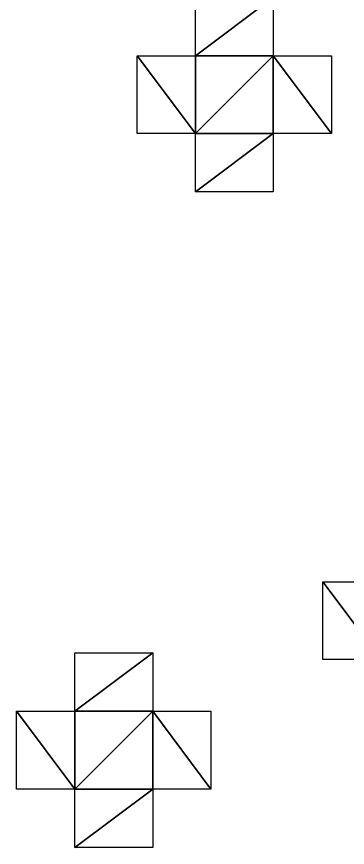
# Model space of a CAD drawing. Header units: metres. Extents: x -204 to 160, y -126 to 162.
# Drawn here: x -86.6 to -61.1, y -108.9 to -44.9 of the extents above; entities that cross this region are included whole.
import ezdxf

# ---------------------------------------------------------------- set-up
doc = ezdxf.new("R2010")
doc.units = ezdxf.units.M

msp = doc.modelspace()

# ---------------------------------------------------------------- linework, layer by layer
for p, q in [((-72.7807, -47.868744, -433.01532), (-72.7807, -43.368744, -433.01532)), ((-66.7807, -43.368744, -433.01532), (-66.7807, -47.868744, -433.01532)), ((-77.2807, -53.868744, -433.01532), (-77.2807, -47.868744, -433.01532)), ((-77.2807, -47.868744, -433.01532), (-72.7807, -47.868744, -433.01532)), ((-66.7807, -47.868744, -433.01532), (-62.2807, -47.868744, -433.01532)), ((-62.2807, -47.868744, -433.01532), (-62.2807, -53.868744, -433.01532)), ((-72.7807, -53.868744, -433.01532), (-77.2807, -53.868744, -433.01532)), ((-72.7807, -58.368744, -433.01532), (-72.7807, -53.868744, -433.01532)), ((-62.2807, -53.868744, -433.01532), (-66.7807, -53.868744, -433.01532)), ((-66.7807, -53.868744, -433.01532), (-66.7807, -58.368744, -433.01532)), ((-66.7807, -58.368744, -433.01532), (-72.7807, -58.368744, -433.01532)), ((-62.947845, -94.43057, -433.01532), (-62.947845, -88.43057, -433.01532)), ((-62.947845, -88.43057, -433.01532), (-58.447845, -88.43057, -433.01532)), ((-82.08981, -98.41698, -433.01532), (-82.08981, -93.91698, -433.01532)), ((-82.08981, -93.91698, -433.01532), (-76.08981, -93.91698, -433.01532)), ((-82.08981, -98.41698, -433.01532), (-82.08981, -93.91698, -433.01532)), ((-82.08981, -93.91698, -433.01532), (-76.08981, -93.91698, -433.01532)), ((-76.08981, -93.91698, -433.01532), (-76.08981, -98.41698, -433.01532)), ((-76.08981, -93.91698, -433.01532), (-76.08981, -98.41698, -433.01532)), ((-58.447845, -94.43057, -433.01532), (-62.947845, -94.43057, -433.01532)), ((-86.58981, -104.41698, -433.01532), (-86.58981, -98.41698, -433.01532)), ((-86.58981, -98.41698, -433.01532), (-82.08981, -98.41698, -433.01532)), ((-86.58981, -104.41698, -433.01532), (-86.58981, -98.41698, -433.01532)), ((-86.58981, -98.41698, -433.01532), (-82.08981, -98.41698, -433.01532)), ((-76.08981, -98.41698, -433.01532), (-71.58981, -98.41698, -433.01532)), ((-76.08981, -98.41698, -433.01532), (-71.58981, -98.41698, -433.01532)), ((-71.58981, -98.41698, -433.01532), (-71.58981, -104.41698, -433.01532)), ((-71.58981, -98.41698, -433.01532), (-71.58981, -104.41698, -433.01532)), ((-82.08981, -104.41698, -433.01532), (-86.58981, -104.41698, -433.01532)), ((-82.08981, -104.41698, -433.01532), (-86.58981, -104.41698, -433.01532)), ((-82.08981, -108.91698, -433.01532), (-82.08981, -104.41698, -433.01532)), ((-82.08981, -108.91698, -433.01532), (-82.08981, -104.41698, -433.01532)), ((-71.58981, -104.41698, -433.01532), (-76.08981, -104.41698, -433.01532)), ((-76.08981, -104.41698, -433.01532), (-76.08981, -108.91698, -433.01532)), ((-71.58981, -104.41698, -433.01532), (-76.08981, -104.41698, -433.01532)), ((-76.08981, -104.41698, -433.01532), (-76.08981, -108.91698, -433.01532)), ((-76.08981, -108.91698, -433.01532), (-82.08981, -108.91698, -433.01532)), ((-76.08981, -108.91698, -433.01532), (-82.08981, -108.91698, -433.01532))]:
    msp.add_line(p, q)
for points in [[(-72.7807, -47.868744, -433.01532), (-72.7807, -43.368744, -433.01532), (-66.7807, -43.368744, -433.01532), (-66.7806, -43.368645, -433.01523)], [(-72.7807, -47.868744, -433.01532), (-66.7807, -43.368744, -433.01532), (-66.7807, -47.868744, -433.01532), (-66.7806, -47.868645, -433.01523)], [(-72.7807, -53.868744, -433.01532), (-77.2807, -53.868744, -433.01532), (-77.2807, -47.868744, -433.01532), (-77.2806, -47.868645, -433.01523)], [(-72.7807, -53.868744, -433.01532), (-77.2807, -47.868744, -433.01532), (-72.7807, -47.868744, -433.01532), (-72.7806, -47.868645, -433.01523)], [(-72.7807, -53.868744, -433.01532), (-72.7807, -47.868744, -433.01532), (-66.7807, -47.868744, -433.01532), (-66.7806, -47.868645, -433.01523)], [(-66.7807, -47.868744, -433.01532), (-66.7807, -53.868744, -433.01532), (-72.7807, -53.868744, -433.01532), (-72.7806, -53.868645, -433.01523)], [(-66.7807, -47.868744, -433.01532), (-62.2807, -47.868744, -433.01532), (-62.2807, -53.868744, -433.01532), (-62.2806, -53.868645, -433.01523)], [(-66.7807, -47.868744, -433.01532), (-62.2807, -53.868744, -433.01532), (-66.7807, -53.868744, -433.01532), (-66.7806, -53.868645, -433.01523)], [(-66.7807, -53.868744, -433.01532), (-72.7807, -58.368744, -433.01532), (-72.7807, -53.868744, -433.01532), (-72.7806, -53.868645, -433.01523)], [(-66.7807, -53.868744, -433.01532), (-66.7807, -58.368744, -433.01532), (-72.7807, -58.368744, -433.01532), (-72.7806, -58.368645, -433.01523)], [(-58.447845, -94.43057, -433.01532), (-62.947845, -94.43057, -433.01532), (-62.947845, -88.43057, -433.01532), (-62.947746, -88.43047, -433.01523)], [(-58.447845, -94.43057, -433.01532), (-62.947845, -88.43057, -433.01532), (-58.447845, -88.43057, -433.01532), (-58.447746, -88.43047, -433.01523)], [(-82.08981, -98.41698, -433.01532), (-82.08981, -93.91698, -433.01532), (-76.08981, -93.91698, -433.01532), (-76.089714, -93.91688, -433.01523)], [(-82.08981, -98.41698, -433.01532), (-82.08981, -93.91698, -433.01532), (-76.08981, -93.91698, -433.01532), (-76.089714, -93.91688, -433.01523)], [(-82.08981, -98.41698, -433.01532), (-76.08981, -93.91698, -433.01532), (-76.08981, -98.41698, -433.01532), (-76.089714, -98.41688, -433.01523)], [(-82.08981, -98.41698, -433.01532), (-76.08981, -93.91698, -433.01532), (-76.08981, -98.41698, -433.01532), (-76.089714, -98.41688, -433.01523)], [(-82.08981, -104.41698, -433.01532), (-86.58981, -104.41698, -433.01532), (-86.58981, -98.41698, -433.01532), (-86.589714, -98.41688, -433.01523)], [(-82.08981, -104.41698, -433.01532), (-86.58981, -98.41698, -433.01532), (-82.08981, -98.41698, -433.01532), (-82.089714, -98.41688, -433.01523)], [(-82.08981, -104.41698, -433.01532), (-86.58981, -104.41698, -433.01532), (-86.58981, -98.41698, -433.01532), (-86.589714, -98.41688, -433.01523)], [(-82.08981, -104.41698, -433.01532), (-86.58981, -98.41698, -433.01532), (-82.08981, -98.41698, -433.01532), (-82.089714, -98.41688, -433.01523)], [(-82.08981, -104.41698, -433.01532), (-82.08981, -98.41698, -433.01532), (-76.08981, -98.41698, -433.01532), (-76.089714, -98.41688, -433.01523)], [(-82.08981, -104.41698, -433.01532), (-82.08981, -98.41698, -433.01532), (-76.08981, -98.41698, -433.01532), (-76.089714, -98.41688, -433.01523)], [(-76.08981, -98.41698, -433.01532), (-76.08981, -104.41698, -433.01532), (-82.08981, -104.41698, -433.01532), (-82.089714, -104.41688, -433.01523)], [(-76.08981, -98.41698, -433.01532), (-76.08981, -104.41698, -433.01532), (-82.08981, -104.41698, -433.01532), (-82.089714, -104.41688, -433.01523)], [(-76.08981, -98.41698, -433.01532), (-71.58981, -98.41698, -433.01532), (-71.58981, -104.41698, -433.01532), (-71.589714, -104.41688, -433.01523)], [(-76.08981, -98.41698, -433.01532), (-71.58981, -104.41698, -433.01532), (-76.08981, -104.41698, -433.01532), (-76.089714, -104.41688, -433.01523)], [(-76.08981, -98.41698, -433.01532), (-71.58981, -98.41698, -433.01532), (-71.58981, -104.41698, -433.01532), (-71.589714, -104.41688, -433.01523)], [(-76.08981, -98.41698, -433.01532), (-71.58981, -104.41698, -433.01532), (-76.08981, -104.41698, -433.01532), (-76.089714, -104.41688, -433.01523)], [(-76.08981, -104.41698, -433.01532), (-82.08981, -108.91698, -433.01532), (-82.08981, -104.41698, -433.01532), (-82.089714, -104.41688, -433.01523)], [(-76.08981, -104.41698, -433.01532), (-82.08981, -108.91698, -433.01532), (-82.08981, -104.41698, -433.01532), (-82.089714, -104.41688, -433.01523)], [(-76.08981, -104.41698, -433.01532), (-76.08981, -108.91698, -433.01532), (-82.08981, -108.91698, -433.01532), (-82.089714, -108.91688, -433.01523)], [(-76.08981, -104.41698, -433.01532), (-76.08981, -108.91698, -433.01532), (-82.08981, -108.91698, -433.01532), (-82.089714, -108.91688, -433.01523)]]:
    msp.add_3dface(points)

doc.saveas('drawing.dxf')
